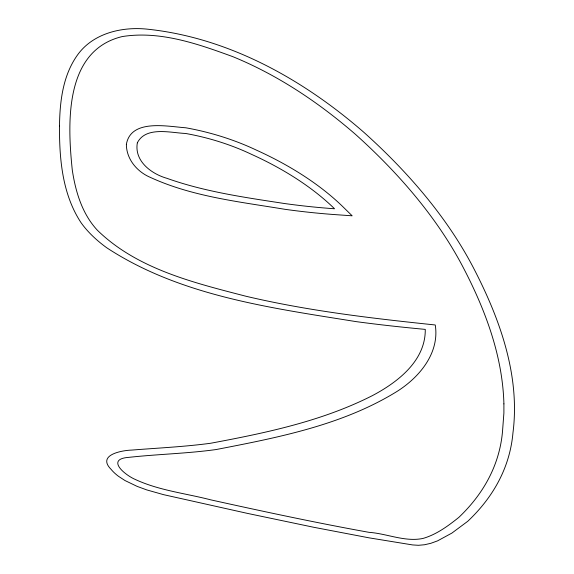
<?xml version="1.0" encoding="UTF-8"?>
<svg xmlns="http://www.w3.org/2000/svg" width="574" height="574" viewBox="0 0 574 574"><rect width="100%" height="100%" fill="white"/><g stroke="black" fill="none" stroke-linecap="round" stroke-linejoin="round"><path stroke-width="0.86" d="M503.907 403.874L503.893 413.079L502.551 430.931A446.414 234.343 13.5 0 1 458.805 517.411C447.993 526.049 436.455 534.559 422.981 538.441C405.014 542.2 386.905 533.569 369.032 532.342C316.052 522.792 263.394 511.491 210.83 499.868C185.639 493.339 159.077 490.519 135.263 479.448C124.78 474.942 105.444 458.942 128.913 457.342C157.929 454.156 187.224 453.568 216.161 449.535C278.211 437.524 342.477 425.133 396.986 391.454C419.336 377.369 439.741 353.096 435.257 324.977C371.722 318.319 308.051 310.921 245.758 296.198C193.574 282.666 137.043 269.005 97.3 230.16C82.132 213.808 75.567 191.709 72.295 170.126C67.395 123.331 64.173 50.469 122.255 36.564C160.017 30.53 197.836 43.875 232.857 56.675C277.888 75.094 318.764 102.531 355.421 134.309A706.321 370.782 13.5 0 1 463.577 268.18C485.453 310.182 502.616 356.045 503.907 403.874M59.495 126.101C59.301 159.098 62.387 194.285 80.977 222.576A129.401 67.933 13.5 0 0 106.692 247.738C180.315 296.055 270.928 307.915 356.059 321.612C379.07 324.719 402.152 327.237 425.269 329.39C425.678 360.881 397.524 382.349 372.296 395.673C321.849 421.266 265.827 432.947 210.622 443.257C184.405 446.787 157.943 448 131.59 450.095C121.681 450.403 96.719 454.931 111.076 469.345A46.867 24.603 13.5 0 0 118.466 476.276L124.974 480.531L137.107 486.372L146.757 489.909L163.561 494.659L247.423 513.386L313.913 527.312L369.039 537.838L412.577 544.927L418.439 545.3L424.538 544.755L430.902 543.284L437.56 540.866L451.874 533.095L467.724 521.314A456.976 239.889 13.5 0 0 512.941 432.983C520.403 375.374 499.689 318.441 473.557 268.058A717.098 376.436 13.5 0 0 363.78 132.242C302.642 79.025 227.907 37.267 146.155 29.044C120.849 26.691 92.371 33.636 77.131 55.52C62.753 75.962 59.818 101.742 59.495 126.101M126.366 144.375C126.445 159.256 137.157 171.856 150.481 177.445C192.548 196.746 239.458 201.754 284.654 209.266A423.576 222.353 13.5 0 0 336.45 214.712L352.156 215.81L343.202 207.042A239.107 125.519 13.5 0 0 256.334 150.094A152.254 79.922 13.5 0 0 185.689 127.772C167.472 126.517 130.85 118.574 126.366 144.375M137.337 142.826C134.108 161.057 151.342 173.9 166.984 178.335C204.717 191.773 244.653 197.406 284.073 203.461A412.699 216.642 13.5 0 0 334.542 208.764A228.438 119.916 13.5 0 0 251.405 154.291A141.584 74.326 13.5 0 0 185.567 133.462C170.636 132.852 145.882 126 137.337 142.826"/></g></svg>
